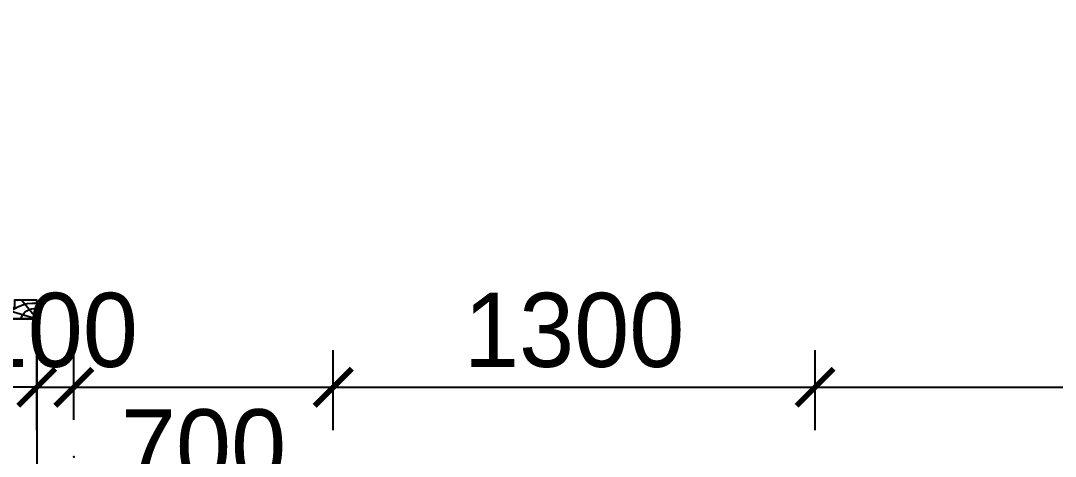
# Model space of a CAD drawing. Header units: inches. Extents: x -844707 to -690155, y -211546 to -175871.
# Drawn here: x -753425 to -750633, y -185684 to -184509 of the extents above; entities that cross this region are included whole.
import ezdxf

# ---------------------------------------------------------------- set-up
doc = ezdxf.new("R2010")
doc.units = ezdxf.units.IN
doc.header["$LTSCALE"] = 48
doc.header["$MEASUREMENT"] = 0
for name, color, linetype in [('DWGSHARE.com-CUA-DWGSHARE.com', 231, 'Continuous'), ('DWGSHARE.com-DIM-DWGSHARE.com', 251, 'Continuous'), ('DWGSHARE.com-TUONG-DWGSHARE.com', 7, 'Continuous')]:
    doc.layers.add(name, color=color, linetype=linetype)
doc.layers.add('DWGSHARE.com-DefPoints-DWGSHARE.com', color=7, linetype='Continuous', plot=False)
doc.styles.add('VNI-AVO', font='')
doc.styles.get('VNI-AVO').set_extended_font_data('VNI-Avo')
doc.dimstyles.new('tl1-100', dxfattribs={"dimtxt": 200, "dimasz": 100, "dimexe": 100, "dimexo": 100, "dimgap": 50, "dimtad": 1, "dimdec": 0, "dimzin": 0, "dimdsep": 46, "dimtxsty": 'VNI-AVO', "dimblk": 'ARCHTICK', "dimcen": 1, "dimdle": 100, "dimclrd": 256, "dimclre": 256, "dimclrt": 2, "dimadec": 0, "dimazin": 0, "dimtfac": 1, "dimtdec": 0, "dimtix": 1, "dimtofl": 0, "dimtmove": 2, "dimatfit": 3, "dimldrblk": 'ARCHTICK', "dimfxl": 1, "dimtolj": 2, "dimtzin": 0, "dimarcsym": 0})

# ---------------------------------------------------------------- blocks, each defined once
blk = doc.blocks.new('D-01-900')
at = {"color": 1}
for p, q in [((-14.99999999999989, 889.0470785361174), (-14.99999999999989, 929.0470785361174)), ((-9.999999999999886, 929.0470785361174), (-14.99999999999989, 929.0470785361174)), ((20.00000000000011, 924.0470785361174), (-9.999999999999886, 929.0470785361174)), ((-9.999999999999886, 889.0470785361174), (-9.999999999999886, 929.0470785361174)), ((20.00000000000013, 894.0470785361173), (20.00000000000011, 924.0470785361173)), ((30.00000000000011, 879.0470785361174), (54.14522163172946, 939.0470785361174)), ((80.00000000000011, 924.0470785361174), (110.0000000000001, 929.0470785361174)), ((80.0000000000001, 894.0470785361173), (80.00000000000011, 924.0470785361173)), ((110.0000000000001, 889.0470785361174), (110.0000000000001, 929.0470785361174)), ((110.0000000000001, 929.0470785361174), (115.0000000000001, 929.0470785361174)), ((115.0000000000001, 889.0470785361174), (115.0000000000001, 929.0470785361174)), ((20.00000000000013, 894.0470785361174), (-9.999999999999886, 889.0470785361174)), ((30.00000000000011, 919.0470785361173), (20.00000000000011, 919.0470785361173)), ((30.00000000000011, 899.0470785361175), (20.00000000000013, 899.0470785361174)), ((30.00000000000011, 879.0470785361174), (70.00000000000011, 901.5624729100298)), ((70.00000000000011, 919.0470785361173), (80.00000000000011, 919.0470785361173)), ((70.00000000000011, 899.0470785361175), (80.0000000000001, 899.0470785361174)), ((80.0000000000001, 894.0470785361174), (110.0000000000001, 889.0470785361174)), ((-9.999999999999872, 889.0470785361174), (-14.99999999999989, 889.0470785361174)), ((110.0000000000001, 889.0470785361174), (115.0000000000001, 889.0470785361174)), ((30.00000000000011, 99.99999999999636), (54.14522163172946, 159.9999999999964)), ((30.00000000000011, 99.99999999999636), (70.00000000000011, 142.5153943739087)), ((30.00000000000011, 99.99999999999636), (0, 0)), ((869.9999999999999, 99.99999999999636), (900, 0)), ((0, 0), (50, 40.71973601515492)), ((900, 0), (850, 40.71973601515492))]:
    blk.add_line(p, q, dxfattribs=at)
at = {"color": 3}
for p, q in [((30.00000000000011, 939.0470785361174), (70.00000000000011, 939.0470785361174)), ((30.00000000000011, 879.0470785361174), (30.00000000000011, 939.0470785361174)), ((70.00000000000011, 879.0470785361174), (70.00000000000011, 939.0470785361174)), ((30.00000000000011, 879.0470785361174), (70.00000000000011, 879.0470785361174)), ((30.00000000000011, 159.9999999999964), (70.00000000000011, 159.9999999999964)), ((30.00000000000011, 159.9999999999964), (30.00000000000011, 99.99999999999636)), ((70.00000000000011, 159.9999999999964), (70.00000000000011, 99.99999999999636)), ((30.00000000000011, 99.99999999999636), (70.00000000000011, 99.99999999999636))]:
    blk.add_line(p, q, dxfattribs=at)
for p, q in [((30.00000000000011, 159.9999999999964), (30.00000000000011, 879.0470785361174)), ((50.00000000000011, 159.9999999999964), (50.00000000000011, 879.0470785361174)), ((60.00000000000011, 159.9999999999964), (60.00000000000011, 879.0470785361174)), ((70.00000000000011, 159.9999999999964), (70.00000000000011, 879.0470785361174))]:
    blk.add_line(p, q)
for points in [[(30.00000000000011, 60), (30.00000000000011, 99.99999999999636), (1.13686837721616e-13, 100), (0, 0), (49.99999999999977, 0), (50.00000000000011, 60)], [(869.9999999999999, 60), (869.9999999999999, 99.99999999999636), (899.9999999999999, 100), (900, 0), (850.0000000000002, 0), (849.9999999999999, 60)]]:
    blk.add_lwpolyline(points, close=True, dxfattribs=at)
at = {"color": 1}
for centre, radius, start, end in [((34.11793524054978, 886.4804554538273), 41.99840967783032, 31.31010124086977, 95.62687973089653), ((30.00000000000011, 99.99999999999636), 839.9999999999998, 357.2705973632219, 87.27059736322131), ((39.41815170487418, 876.4988918168934), 24.20978992922677, 6.04182336410245, 112.8936868288583), ((50.02035017634498, 121.4262181223416), 34.26123651840136, 54.32716498487918, 125.7566646296915), ((24.08594837317897, 100.7854250532421), 39.41534216512753, 358.8581979264168, 81.37050000497706), ((-53.72382898503918, 7.736193037875637), 96.29874364852911, 355.3921582238705, 56.09019624438452), ((953.7238289850392, 7.736193037875637), 96.29874364852911, 123.9098037556156, 184.6078417761295), ((-12.69567122637579, 4.383367572474526), 40.98985136741503, 353.8611726914841, 71.95720990860625), ((912.6956712263758, 4.383367572474526), 40.98985136741503, 108.0427900913938, 186.1388273085159)]:
    blk.add_arc(centre, radius, start, end, dxfattribs=at)
blk = doc.blocks.new('_ArchTick')
at = {"color": 0, "linetype": 'ByBlock', "const_width": 0.15}
blk.add_lwpolyline([(-0.5, -0.5), (0.5, 0.5)], dxfattribs=at)
blk = doc.blocks.new('*D631')
at = {"layer": 'DWGSHARE.com-DefPoints-DWGSHARE.com', "color": 0, "transparency": 16777216}
for p in [(-753281.298797976, -185497.8482716992), (-753281.298797976, -185685.4820428953), (-753381.2541335477, -185713.0686435668)]:
    blk.add_point(p, dxfattribs=at)
at = {"layer": 'DWGSHARE.com-DIM-DWGSHARE.com', "lineweight": -2, "transparency": 16777216}
for p, q in [((-753381.2541335477, -185613.0686435668), (-753381.2541335477, -185397.8482716992)), ((-753281.298797976, -185585.4820428953), (-753281.298797976, -185397.8482716992)), ((-753381.2541335477, -185497.8482716992), (-753481.2541335477, -185497.8482716992)), ((-753281.298797976, -185497.8482716992), (-753181.298797976, -185497.8482716992))]:
    blk.add_line(p, q, dxfattribs=at)
at = {"layer": 'DWGSHARE.com-DIM-DWGSHARE.com', "lineweight": -2, "transparency": 16777216, "xscale": 100, "yscale": 100, "zscale": 100}
blk.add_blockref('_ArchTick', (-753381.2541335477, -185497.8482716992), dxfattribs=at)
at = {"layer": 'DWGSHARE.com-DIM-DWGSHARE.com', "lineweight": -2, "transparency": 16777216, "xscale": 100, "yscale": 100, "zscale": 100, "rotation": 180}
blk.add_blockref('_ArchTick', (-753281.298797976, -185497.8482716992), dxfattribs=at)
at = {"layer": 'DWGSHARE.com-DIM-DWGSHARE.com', "color": 2, "transparency": 16777216, "insert": (-753331.2764657618, -185344.3347581856), "char_height": 200, "attachment_point": 5, "style": 'VNI-AVO'}
blk.add_mtext('\\A2;100', dxfattribs=at)
blk = doc.blocks.new('*D632')
at = {"layer": 'DWGSHARE.com-DefPoints-DWGSHARE.com', "color": 0, "transparency": 16777216}
for p in [(-752581.1618932809, -185497.8482716992), (-753281.298797976, -185685.4820428953), (-752581.1618932809, -185713.0686435668)]:
    blk.add_point(p, dxfattribs=at)
at = {"layer": 'DWGSHARE.com-DIM-DWGSHARE.com', "lineweight": -2, "transparency": 16777216}
for p, q in [((-753281.298797976, -185585.4820428953), (-753281.298797976, -185397.8482716992)), ((-752581.1618932809, -185613.0686435668), (-752581.1618932809, -185397.8482716992)), ((-753381.298797976, -185497.8482716992), (-752481.1618932809, -185497.8482716992))]:
    blk.add_line(p, q, dxfattribs=at)
at = {"layer": 'DWGSHARE.com-DIM-DWGSHARE.com', "lineweight": -2, "transparency": 16777216, "xscale": 100, "yscale": 100, "zscale": 100, "rotation": 180}
blk.add_blockref('_ArchTick', (-753281.298797976, -185497.8482716992), dxfattribs=at)
at = {"layer": 'DWGSHARE.com-DIM-DWGSHARE.com', "lineweight": -2, "transparency": 16777216, "xscale": 100, "yscale": 100, "zscale": 100}
blk.add_blockref('_ArchTick', (-752581.1618932809, -185497.8482716992), dxfattribs=at)
at = {"layer": 'DWGSHARE.com-DIM-DWGSHARE.com', "color": 2, "transparency": 16777216, "insert": (-752931.2303456285, -185658.5137699213), "char_height": 200, "attachment_point": 5, "style": 'VNI-AVO'}
blk.add_mtext('\\A2;700', dxfattribs=at)
blk = doc.blocks.new('*D633')
at = {"layer": 'DWGSHARE.com-DefPoints-DWGSHARE.com', "color": 0, "transparency": 16777216}
for p in [(-751280.9897201306, -185497.8482716992), (-752581.1618932809, -185713.0686435668), (-751280.9897201306, -185713.0686435668)]:
    blk.add_point(p, dxfattribs=at)
at = {"layer": 'DWGSHARE.com-DIM-DWGSHARE.com', "lineweight": -2, "transparency": 16777216}
for p, q in [((-752581.1618932809, -185613.0686435668), (-752581.1618932809, -185397.8482716992)), ((-751280.9897201306, -185613.0686435668), (-751280.9897201306, -185397.8482716992)), ((-752681.1618932809, -185497.8482716992), (-751180.9897201306, -185497.8482716992))]:
    blk.add_line(p, q, dxfattribs=at)
at = {"layer": 'DWGSHARE.com-DIM-DWGSHARE.com', "lineweight": -2, "transparency": 16777216, "xscale": 100, "yscale": 100, "zscale": 100, "rotation": 180}
blk.add_blockref('_ArchTick', (-752581.1618932809, -185497.8482716992), dxfattribs=at)
at = {"layer": 'DWGSHARE.com-DIM-DWGSHARE.com', "lineweight": -2, "transparency": 16777216, "xscale": 100, "yscale": 100, "zscale": 100}
blk.add_blockref('_ArchTick', (-751280.9897201306, -185497.8482716992), dxfattribs=at)
at = {"layer": 'DWGSHARE.com-DIM-DWGSHARE.com', "color": 2, "transparency": 16777216, "insert": (-751931.0758067057, -185344.3347581856), "char_height": 200, "attachment_point": 5, "style": 'VNI-AVO'}
blk.add_mtext('\\A2;1300', dxfattribs=at)
blk = doc.blocks.new('*D634')
at = {"layer": 'DWGSHARE.com-DefPoints-DWGSHARE.com', "color": 0, "transparency": 16777216}
for p in [(-748430.6233861882, -185497.8482716992), (-751280.9897201306, -185713.0686435668), (-748430.6233861882, -185798.6324666336)]:
    blk.add_point(p, dxfattribs=at)
at = {"layer": 'DWGSHARE.com-DIM-DWGSHARE.com', "lineweight": -2, "transparency": 16777216}
for p, q in [((-751280.9897201306, -185613.0686435668), (-751280.9897201306, -185397.8482716992)), ((-748430.6233861882, -185698.6324666336), (-748430.6233861882, -185397.8482716992)), ((-751380.9897201306, -185497.8482716992), (-748330.6233861882, -185497.8482716992))]:
    blk.add_line(p, q, dxfattribs=at)
at = {"layer": 'DWGSHARE.com-DIM-DWGSHARE.com', "lineweight": -2, "transparency": 16777216, "xscale": 100, "yscale": 100, "zscale": 100, "rotation": 180}
blk.add_blockref('_ArchTick', (-751280.9897201306, -185497.8482716992), dxfattribs=at)
at = {"layer": 'DWGSHARE.com-DIM-DWGSHARE.com', "lineweight": -2, "transparency": 16777216, "xscale": 100, "yscale": 100, "zscale": 100}
blk.add_blockref('_ArchTick', (-748430.6233861882, -185497.8482716992), dxfattribs=at)
at = {"layer": 'DWGSHARE.com-DIM-DWGSHARE.com', "color": 2, "transparency": 16777216, "insert": (-749855.8065531594, -185344.3347581856), "char_height": 200, "attachment_point": 5, "style": 'VNI-AVO'}
blk.add_mtext('\\A2;2850', dxfattribs=at)

msp = doc.modelspace()

# ---------------------------------------------------------------- linework, layer by layer
at = {"layer": 'DWGSHARE.com-TUONG-DWGSHARE.com'}
for p, q in [((-753381.2541335477, -185313.0686435668), (-753481.2541335477, -185313.0686435668)), ((-753481.2541335479, -185313.0686435668), (-753381.2541335477, -185313.0686435668)), ((-753481.2541335477, -185313.0686435669), (-753381.2541335477, -185313.0686435669)), ((-753381.2541335477, -185313.0686435668), (-753381.2541335477, -185713.0686435668))]:
    msp.add_line(p, q, dxfattribs=at)

# ---------------------------------------------------------------- block references
at = {"layer": 'DWGSHARE.com-CUA-DWGSHARE.com', "xscale": -1, "rotation": 90}
msp.add_blockref('D-01-900', (-753381.2541335477, -184413.0686435669), dxfattribs=at)

# ---------------------------------------------------------------- dimensions: what is measured, and where the dimension line sits
at = {"layer": 'DWGSHARE.com-DIM-DWGSHARE.com'}
for base, p1, p2, picture, middle in [((-753281.298797976, -185497.8482716992), (-753381.2541335477, -185713.0686435668), (-753281.298797976, -185685.4820428953), '*D631', (-753331.2764657618, -185344.3347581856)), ((-751280.9897201306, -185497.8482716992), (-752581.1618932809, -185713.0686435668), (-751280.9897201306, -185713.0686435668), '*D633', (-751931.0758067057, -185344.3347581856)), ((-748430.6233861882, -185497.8482716992), (-751280.9897201306, -185713.0686435668), (-748430.6233861882, -185798.6324666336), '*D634', (-749855.8065531594, -185344.3347581856))]:
    dim = msp.add_linear_dim(base=base, p1=p1, p2=p2, dimstyle='tl1-100', dxfattribs=at)
    dim.commit()
    dim.dimension.update_dxf_attribs({"geometry": picture, "text_midpoint": middle})
dim = msp.add_linear_dim(base=(-752581.1618932809, -185497.8482716992), p1=(-753281.298797976, -185685.4820428953), p2=(-752581.1618932809, -185713.0686435668), dimstyle='tl1-100', dxfattribs=at)
dim.commit()
dim.dimension.update_dxf_attribs({"geometry": '*D632', "text_midpoint": (-752931.2303456285, -185658.5137699213), "dimtype": 160})

doc.saveas('drawing.dxf')
